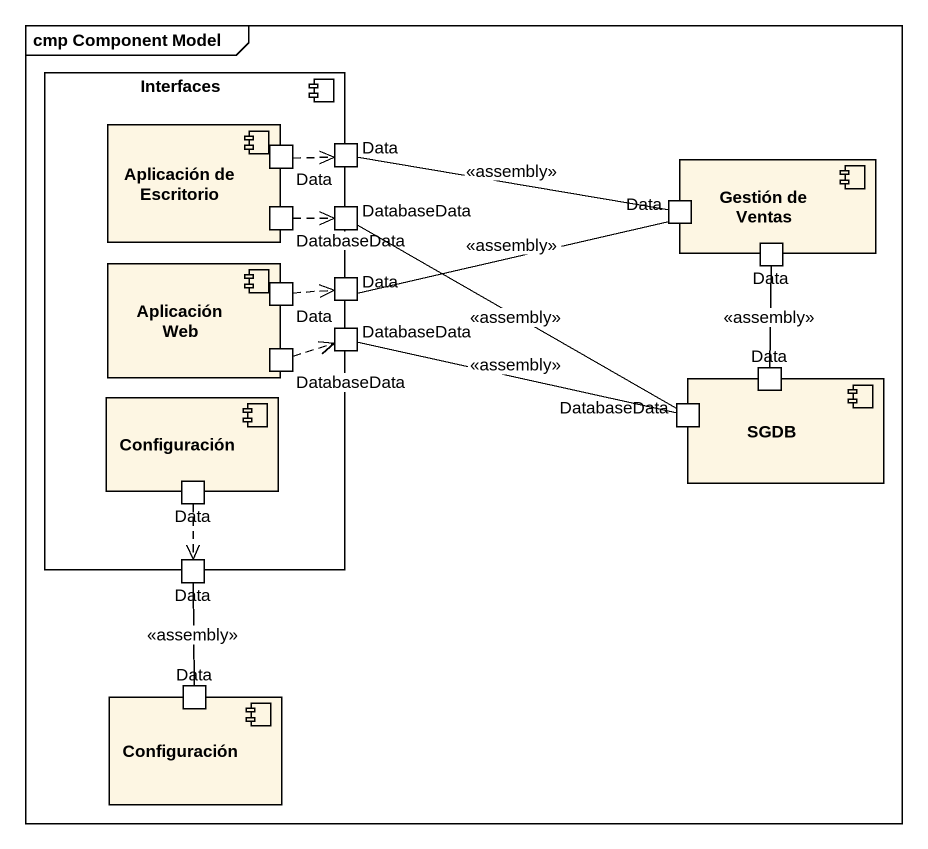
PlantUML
@startuml
mainframe cmp Component Model
component Interfaces {
  component "Aplicación de Escritorio" as Aplicación_de_Escritorio {
    port Data
    port DatabaseData
  }
  port "Data" as Data_2
  port "DatabaseData" as DatabaseData_2
  component "Aplicación Web" as Aplicación_Web {
    port "Data" as Data_4
    port "DatabaseData" as DatabaseData_3
  }
  port "Data" as Data_5
  port "DatabaseData" as DatabaseData_4
  component Configuración {
    port "Data" as Data_8
  }
  port "Data" as Data_9
}
component "Gestión de Ventas" as Gestión_de_Ventas {
  port "Data" as Data_3
  port "Data" as Data_6
}
component SGDB {
  port "Data" as Data_7
  port "DatabaseData" as DatabaseData_5
}
component "Configuración" as Configuración_2 {
  port "Data" as Data_10
}
Data .right.> Data_2
Data_2 -right- Data_3 : <<assembly>>
DatabaseData .right.> DatabaseData_2
DatabaseData_2 -right- DatabaseData_5 : <<assembly>>
Data_4 .right.> Data_5
Data_5 -right- Data_3 : <<assembly>>
DatabaseData_3 .right.> DatabaseData_4
DatabaseData_4 -right- DatabaseData_5 : <<assembly>>
Data_7 -up- Data_6 : <<assembly>>
Data_8 ..> Data_9
Data_10 -up- Data_9 : <<assembly>>
@enduml
